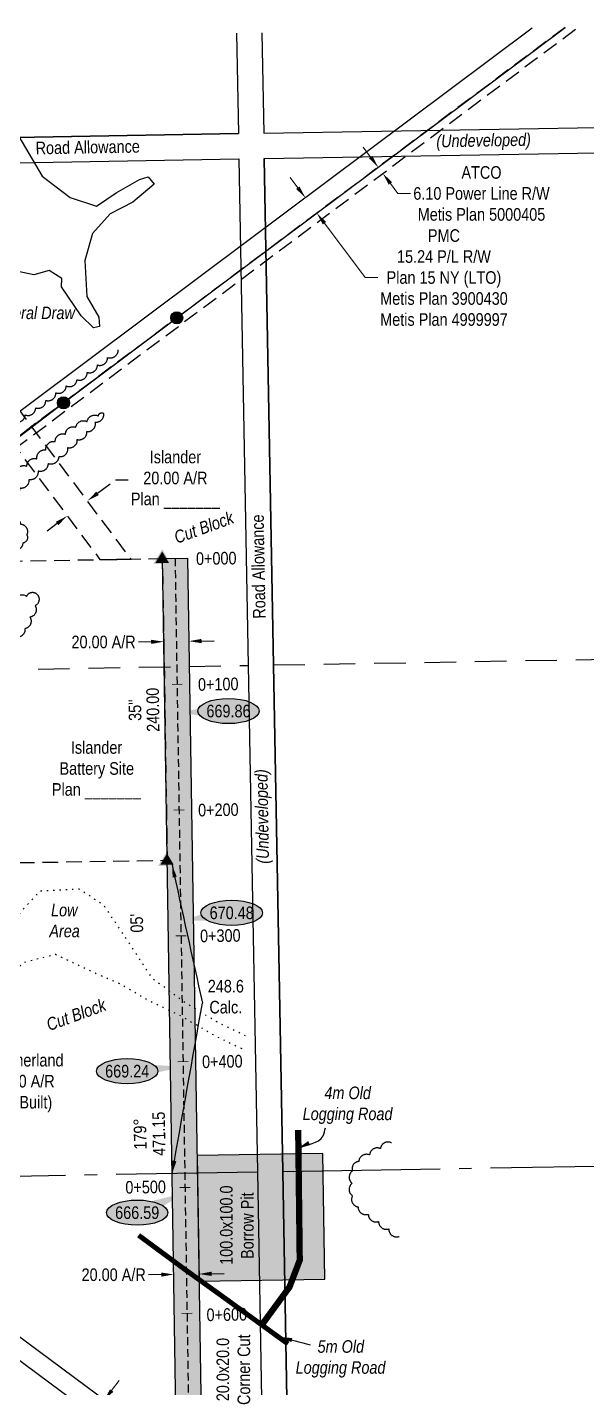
# Model space of a CAD drawing. Extents: x 577208 to 581485, y 6188773 to 6192305.
# Drawn here: x 578074 to 578518, y 6191215 to 6192296 of the extents above; entities that cross this region are included whole.
import ezdxf
from ezdxf.enums import TextEntityAlignment as Align

# ---------------------------------------------------------------- set-up
doc = ezdxf.new("R2010")
doc.units = 0
doc.header["$LTSCALE"] = 5
doc.header["$PDSIZE"] = 5
for name, pattern in [('0', [1, 1, 0]), ('foc-ACCESSROAD', [3.75, 2.5, -1.25]), ('foc-FLOWLINE', [3.75, 2.5, -1.25]), ('foc-LSD', [8, 5, -3]), ('foc-QUARTERLINE', [33, 25, -3, 2, -3]), ('foc-TIELINE', [1.875, 1.25, -0.625]), ('foc-TOPO', [1, 0.2, -0.8])]:
    doc.linetypes.add(name, pattern=pattern)
doc.layers.get('Defpoints').update_dxf_attribs({"color": 9})
for name, color, linetype in [('AS-POWER', 104, 'foc-POWER'), ('AS-POWER-EXISTING-PP', 72, 'Continuous'), ('AS-ROADS', 254, 'Continuous'), ('C-AR', 13, 'foc-ACCESSROAD'), ('C-WS', 13, 'foc-ACCESSROAD'), ('F-EZE', 190, 'foc-FLOWLINE'), ('F-RW', 190, 'Continuous'), ('L-BD1', 253, 'Continuous'), ('L-MON', 1, 'Continuous'), ('L-QSEC', 8, 'foc-QUARTERLINE'), ('L-ROAD-T', 7, 'Continuous'), ('L-SEC', 7, 'Continuous'), ('L-SECQ', 8, 'foc-QUARTERLINE'), ('L-SECTION-LSD', 7, 'foc-LSD'), ('P-ELEVATION', 7, 'Continuous'), ('P-PROPOSED', 10, 'Continuous'), ('P-PROPOSED-H', 21, 'Continuous'), ('P-TEMP-H', 41, 'Continuous'), ('P-TEMP_BORROW PIT', 46, 'Continuous'), ('P-TXT', 4, 'Continuous'), ('T-BUSH', 110, '0'), ('T-LOW-AREA', 48, 'foc-TOPO'), ('T-LOW-AREA-T', 48, 'Continuous'), ('T-TIE', 201, 'foc-TIELINE'), ('T-WATER-T', 170, 'Continuous'), ('WETLAND', 143, 'Continuous')]:
    doc.layers.add(name, color=color, linetype=linetype)
for name, color, linetype, lineweight in [('C-WS-T', 13, 'Continuous', 9), ('F-AR-T', 190, 'Continuous', 9), ('F-RW-T', 190, 'Continuous', 9), ('T-TEXT', 48, 'Continuous', 18), ('T-TIE-T', 201, 'Continuous', 18)]:
    doc.layers.add(name, color=color, linetype=linetype, lineweight=lineweight)
doc.styles.add('80', font='ARIALN.TTF', dxfattribs={"height": 10})
doc.styles.add('80CG', font='ARIALN.TTF', dxfattribs={"height": 10})
doc.styles.add('80L', font='ARIALN.TTF', dxfattribs={"height": 10})
doc.styles.add('80LS', font='ARIALNI.TTF', dxfattribs={"height": 10})
doc.styles.add('foc-LtypeFont', font='ARIALN.TTF', dxfattribs={"height": 7.35})
doc.linetypes.add('foc-POWER', pattern='A,6,-1,["P",foc-LtypeFont,S=0.2,R=0,X=-0.625,Y=-0.75],-1.24,4', length=12.24)
doc.dimstyles.new('Compass 5 000', dxfattribs={"dimscale": 5, "dimtxt": 9, "dimasz": 2, "dimexe": 0.2, "dimexo": 0.0625, "dimgap": 0.5, "dimtad": 0, "dimtih": 1, "dimtoh": 1, "dimzin": 0, "dimdsep": 46, "dimtxsty": '80CG', "dimcen": 0.1, "dimse1": 1, "dimse2": 1, "dimclrd": 256, "dimclrt": 256, "dimaunit": 1, "dimadec": 4, "dimazin": 0, "dimtfac": 0.06, "dimtofl": 0, "dimtmove": 0, "dimatfit": 1, "dimfxl": 0.2, "dimtolj": 1, "dimtzin": 0, "dimlwd": -1, "dimarcsym": 0})

# ---------------------------------------------------------------- blocks, each defined once
blk = doc.blocks.new('*D382')
at = {"layer": 'Defpoints', "color": 0, "transparency": 16777216}
for p in [(578126, 6191192.4), (578177.5, 6191173.2), (578168.4, 6191160.9)]:
    blk.add_point(p, dxfattribs=at)
at = {"layer": 'F-RW-T', "transparency": 16777216}
for p, q in [((578141, 6191212.7), (578147, 6191220.7)), ((578120, 6191184.4), (578101.7, 6191159.8)), ((578101.7, 6191159.8), (578091.7, 6191159.8))]:
    blk.add_line(p, q, dxfattribs=at)
for points in [[(578139.7, 6191213.7), (578142.3, 6191211.7), (578135, 6191204.7)], [(578118.7, 6191185.4), (578121.3, 6191183.4), (578126, 6191192.4)]]:
    blk.add_solid(points, dxfattribs=at)
at = {"layer": 'F-RW-T', "transparency": 16777216, "insert": (578038.1, 6191159.8), "char_height": 10, "attachment_point": 5, "style": '80CG'}
blk.add_mtext('\\A1;PMC\\P15.24 P/L R/W\\PPlan 2038 NY (LTO)\\PMetis Plan 3900393\\PMetis Plan 4999996', dxfattribs=at)
blk = doc.blocks.new('*D396')
at = {"layer": 'Defpoints', "color": 0, "linetype": 'Continuous', "transparency": 16777216}
for p in [(578008, 6191443.7), (578001.1, 6191430.4), (578009.9, 6191425.8)]:
    blk.add_point(p, dxfattribs=at)
at = {"layer": 'F-AR-T', "transparency": 16777216}
for p, q in [((578021.4, 6191448), (578026, 6191456.9)), ((578026, 6191456.9), (578036, 6191456.9)), ((578005.3, 6191416.9), (578000.7, 6191408.1))]:
    blk.add_line(p, q, dxfattribs=at)
at = {"layer": 'F-AR-T', "linetype": 'Continuous', "transparency": 16777216}
for points in [[(578019.9, 6191448.8), (578022.8, 6191447.3), (578016.8, 6191439.1)], [(578003.8, 6191417.7), (578006.8, 6191416.2), (578009.9, 6191425.8)]]:
    blk.add_solid(points, dxfattribs=at)
at = {"layer": 'F-AR-T', "linetype": 'Continuous', "transparency": 16777216, "insert": (578070.3, 6191456.9), "char_height": 10, "attachment_point": 5, "style": '80CG'}
blk.add_mtext('\\A1;Summerland\\P15.00 A/R\\P(As-Built)', dxfattribs=at)
blk = doc.blocks.new('*D397')
at = {"layer": 'Defpoints', "color": 0, "transparency": 16777216}
for p in [(578127, 6192015.5), (578130.7, 6192010.6), (578005, 6191916.5)]:
    blk.add_point(p, dxfattribs=at)
at = {"layer": 'F-RW-T', "transparency": 16777216}
for p, q in [((577982.8, 6191946.1), (577972.8, 6191946.1)), ((577995.3, 6191929.4), (577982.8, 6191946.1)), ((578011, 6191908.5), (578017, 6191900.5))]:
    blk.add_line(p, q, dxfattribs=at)
for points in [[(577996.7, 6191930.4), (577994, 6191928.4), (578001.3, 6191921.4)], [(578012.3, 6191909.5), (578009.7, 6191907.5), (578005, 6191916.5)]]:
    blk.add_solid(points, dxfattribs=at)
at = {"layer": 'F-RW-T', "transparency": 16777216, "insert": (577916.5, 6191946.1), "char_height": 10, "attachment_point": 5, "style": '80CG', "bg_fill": 3, "box_fill_scale": 1.1, "bg_fill_color": 256, "bg_fill_true_color": 13158600, "bg_fill_transparency": 0}
blk.add_mtext('\\A1;ATCO^J6.10 Power Line R/W^JMetis Plan 5000405', dxfattribs=at)
blk = doc.blocks.new('*D399')
at = {"layer": 'Defpoints', "color": 0, "transparency": 16777216}
for p in [(578303.9, 6192147.9), (578102, 6192015.8), (578111.1, 6192003.6)]:
    blk.add_point(p, dxfattribs=at)
at = {"layer": 'F-RW-T', "transparency": 16777216}
for p, q in [((578288.8, 6192168.1), (578282.8, 6192176.1)), ((578309.9, 6192139.9), (578342.3, 6192096.7)), ((578342.3, 6192096.7), (578352.3, 6192096.7))]:
    blk.add_line(p, q, dxfattribs=at)
for points in [[(578290.1, 6192169.1), (578287.5, 6192167.1), (578294.8, 6192160.1)], [(578311.3, 6192140.9), (578308.6, 6192138.9), (578303.9, 6192147.9)]]:
    blk.add_solid(points, dxfattribs=at)
at = {"layer": 'F-RW-T', "transparency": 16777216, "insert": (578404.8, 6192096.7), "char_height": 10, "attachment_point": 5, "style": '80CG', "bg_fill": 3, "box_fill_scale": 1.1, "bg_fill_color": 256, "bg_fill_true_color": 13158600, "bg_fill_transparency": 0}
blk.add_mtext('\\A1;PMC\\P15.24 P/L R/W^JPlan 15 NY (LTO)\\PMetis Plan 3900430\\PMetis Plan 4999997', dxfattribs=at)
blk = doc.blocks.new('*D401')
at = {"layer": 'C-AR', "transparency": 16777216}
for p, q in [((578129.8, 6191925.4), (578144.1, 6191936.1)), ((578144.1, 6191936.1), (578154.1, 6191936.1)), ((578097.7, 6191901.4), (578089.7, 6191895.4))]:
    blk.add_line(p, q, dxfattribs=at)
for points in [[(578128.8, 6191926.7), (578130.8, 6191924), (578121.8, 6191919.4)], [(578096.7, 6191902.7), (578098.7, 6191900.1), (578105.7, 6191907.4)]]:
    blk.add_solid(points, dxfattribs=at)
at = {"layer": 'Defpoints', "color": 0, "transparency": 16777216}
for p in [(578121.8, 6191919.4), (578135.1, 6191901.5), (578119.1, 6191889.5)]:
    blk.add_point(p, dxfattribs=at)
at = {"layer": 'C-AR', "transparency": 16777216, "insert": (578191.6, 6191936.1), "char_height": 10, "attachment_point": 5, "style": '80CG'}
blk.add_mtext('\\A1;Islander\\P20.00 A/R\\PPlan _______', dxfattribs=at)
blk = doc.blocks.new('POWERPOLE')
h = blk.add_hatch(color=255)
edge = h.paths.add_edge_path()
edge.add_arc((0, 0), 0.96, 0, 360)
at = {"linetype": 'Continuous'}
for p, q in [((0.68, -0.68), (-0.68, 0.68)), ((-0.68, -0.68), (0.68, 0.68))]:
    blk.add_line(p, q, dxfattribs=at)
blk.add_circle((0, 0), 0.96, dxfattribs=at)
blk = doc.blocks.new('STRIA')
blk.add_hatch(color=255).paths.add_polyline_path([(-0.04, 1.52), (-1.47, -0.87), (1.39, -0.87)])
blk = doc.blocks.new('STRIAA')
blk.add_blockref('STRIA', (0, 0))
blk = doc.blocks.new('STRIB')
at = {"color": 1}
blk.add_solid([(-1.12, -0.67), (-0.04, 1.13), (1.04, -0.67)], dxfattribs=at)
blk = doc.blocks.new('STRIBB')
blk.add_blockref('STRIB', (0, 0))
blk = doc.blocks.new('STRICC')
for name in ['STRIAA', 'STRIBB']:
    blk.add_blockref(name, (0, 0))
blk = doc.blocks.new('fdspike')
blk.add_blockref('STRICC', (0, 0))
blk = doc.blocks.new('*D423')
at = {"layer": 'Defpoints', "color": 0, "transparency": 16777216}
for p in [(578182.4, 6191808.1), (578182.4, 6191807.5), (578202.4, 6191808.4)]:
    blk.add_point(p, dxfattribs=at)
at = {"layer": 'P-TXT', "transparency": 16777216}
for p, q in [((578172.4, 6191807.4), (578162.4, 6191807.2)), ((578212.4, 6191808), (578222.4, 6191808.2))]:
    blk.add_line(p, q, dxfattribs=at)
for points in [[(578172.3, 6191809), (578172.4, 6191805.7), (578182.4, 6191807.5)], [(578212.3, 6191809.7), (578212.4, 6191806.3), (578202.4, 6191807.9)]]:
    blk.add_solid(points, dxfattribs=at)
at = {"layer": 'P-TXT', "transparency": 16777216, "insert": (578134.6, 6191807.2), "char_height": 10, "attachment_point": 5, "style": '80CG'}
blk.add_mtext('\\A1;20.00 A/R', dxfattribs=at)
blk = doc.blocks.new('*D424')
at = {"layer": 'Defpoints', "color": 0, "transparency": 16777216}
for p in [(578190.3, 6191304.9), (578191.5, 6191228.3), (578211.5, 6191228.6)]:
    blk.add_point(p, dxfattribs=at)
at = {"layer": 'P-TXT', "transparency": 16777216}
for p, q in [((578180.3, 6191304.8), (578170.3, 6191304.6)), ((578220.3, 6191305.4), (578230.3, 6191305.6))]:
    blk.add_line(p, q, dxfattribs=at)
for points in [[(578180.3, 6191306.4), (578180.4, 6191303.1), (578190.3, 6191304.9)], [(578220.3, 6191307.1), (578220.3, 6191303.7), (578210.3, 6191305.2)]]:
    blk.add_solid(points, dxfattribs=at)
at = {"layer": 'P-TXT', "transparency": 16777216, "insert": (578142.6, 6191304.6), "char_height": 10, "attachment_point": 5, "style": '80CG'}
blk.add_mtext('\\A1;20.00 A/R', dxfattribs=at)
blk = doc.blocks.new('*D428')
at = {"layer": 'Defpoints', "color": 0, "transparency": 16777216}
for p in [(578356.3, 6192179.5), (578319.1, 6192159.3), (578322.7, 6192154.4)]:
    blk.add_point(p, dxfattribs=at)
at = {"layer": 'F-RW-T', "transparency": 16777216}
for p, q in [((578346.6, 6192192.4), (578340.6, 6192200.4)), ((578362.3, 6192171.5), (578368.3, 6192163.5)), ((578368.3, 6192163.5), (578378.3, 6192163.5))]:
    blk.add_line(p, q, dxfattribs=at)
for points in [[(578348, 6192193.4), (578345.3, 6192191.4), (578352.6, 6192184.4)], [(578363.6, 6192172.5), (578360.9, 6192170.5), (578356.3, 6192179.5)]]:
    blk.add_solid(points, dxfattribs=at)
at = {"layer": 'F-RW-T', "transparency": 16777216, "insert": (578434.6, 6192163.5), "char_height": 10, "attachment_point": 5, "style": '80CG'}
blk.add_mtext('\\A1;ATCO^J6.10 Power Line R/W^JMetis Plan 5000405', dxfattribs=at)
blk = doc.blocks.new('*U487')
at = {"layer": 'P-ELEVATION'}
h = blk.add_hatch(color=111, dxfattribs=at)
h.dxf.hatch_style = 1
edge = h.paths.add_edge_path()
edge.add_ellipse((0, 0), major_axis=(-24.4, 0), ratio=0.410256, start_angle=0, end_angle=360)
at = {"layer": 'P-ELEVATION', "color": 7, "flags": 128}
blk.add_lwpolyline([(0, 0, 12.5, 0, 0), (-40.6, -1.4, 0, 0, 0)], format="xyseb", dxfattribs=at)
at = {"layer": 'P-ELEVATION', "color": 7}
blk.add_ellipse((0, 0), major_axis=(-24.4, 0), ratio=0.410256, dxfattribs=at)
at = {"layer": 'P-ELEVATION', "style": '80'}
blk.add_attdef('ELEVATION', text='', height=10, dxfattribs=at).set_placement((0, 0), align=Align.MIDDLE_CENTER)
blk = doc.blocks.new('*U488')
at = {"layer": 'P-ELEVATION'}
h = blk.add_hatch(color=111, dxfattribs=at)
h.dxf.hatch_style = 1
edge = h.paths.add_edge_path()
edge.add_ellipse((0, 0), major_axis=(-24.4, 0), ratio=0.410256, start_angle=0, end_angle=360)
at = {"layer": 'P-ELEVATION', "color": 7, "flags": 128}
blk.add_lwpolyline([(0, 0, 12.5, 0, 0), (-39.6, -6.3, 0, 0, 0)], format="xyseb", dxfattribs=at)
at = {"layer": 'P-ELEVATION', "color": 7}
blk.add_ellipse((0, 0), major_axis=(-24.4, 0), ratio=0.410256, dxfattribs=at)
at = {"layer": 'P-ELEVATION', "style": '80'}
blk.add_attdef('ELEVATION', text='', height=10, dxfattribs=at).set_placement((0, 0), align=Align.MIDDLE_CENTER)
blk = doc.blocks.new('*U489')
at = {"layer": 'P-ELEVATION'}
h = blk.add_hatch(color=111, dxfattribs=at)
h.dxf.hatch_style = 1
edge = h.paths.add_edge_path()
edge.add_ellipse((0, 0), major_axis=(-24.4, 0), ratio=0.410256, start_angle=0, end_angle=360)
at = {"layer": 'P-ELEVATION', "color": 7, "flags": 128}
blk.add_lwpolyline([(0, 0, 12.5, 0, 0), (44.6, 3.5, 0, 0, 0)], format="xyseb", dxfattribs=at)
at = {"layer": 'P-ELEVATION', "color": 7}
blk.add_ellipse((0, 0), major_axis=(-24.4, 0), ratio=0.410256, dxfattribs=at)
at = {"layer": 'P-ELEVATION', "style": '80'}
blk.add_attdef('ELEVATION', text='', height=10, dxfattribs=at).set_placement((0, 0), align=Align.MIDDLE_CENTER)
blk = doc.blocks.new('*U490')
at = {"layer": 'P-ELEVATION'}
h = blk.add_hatch(color=111, dxfattribs=at)
h.dxf.hatch_style = 1
edge = h.paths.add_edge_path()
edge.add_ellipse((0, 0), major_axis=(-24.4, 0), ratio=0.410256, start_angle=0, end_angle=360)
at = {"layer": 'P-ELEVATION', "color": 7, "flags": 128}
blk.add_lwpolyline([(0, 0, 12.5, 0, 0), (38, 15.7, 0, 0, 0)], format="xyseb", dxfattribs=at)
at = {"layer": 'P-ELEVATION', "color": 7}
blk.add_ellipse((0, 0), major_axis=(-24.4, 0), ratio=0.410256, dxfattribs=at)
at = {"layer": 'P-ELEVATION', "style": '80'}
blk.add_attdef('ELEVATION', text='', height=10, dxfattribs=at).set_placement((0, 0), align=Align.MIDDLE_CENTER)

msp = doc.modelspace()

# ---------------------------------------------------------------- hatches: boundary and pattern name
at = {"layer": 'P-PROPOSED-H'}
h = msp.add_hatch(color=256, dxfattribs=at)
h.dxf.hatch_style = 1
h.paths.add_polyline_path([(578859.815, 6189931.932), (578857.865, 6190061.862), (578727.935, 6190059.912), (578729.885, 6189929.982)])
h.paths.add_polyline_path([(578201.316, 6191873.794), (578212.1, 6191192.871), (578228.464, 6191160.959), (578868.502, 6190685.408), (578879.804, 6189932.232), (578859.815, 6189931.932), (578848.811, 6190665.25), (578840.638, 6190681.206), (578192.584, 6191162.712), (578181.327, 6191873.477)])
at = {"layer": 'P-TEMP-H'}
h = msp.add_hatch(color=256, dxfattribs=at)
h.dxf.hatch_style = 1
h.paths.add_polyline_path([(578977.901, 6190056.995), (578976.401, 6190156.941), (578876.455, 6190155.441), (578877.955, 6190055.495)])
h.paths.add_polyline_path([(578310.357, 6191301.065), (578308.774, 6191401.01), (578208.829, 6191399.427), (578210.412, 6191299.483)])

# ---------------------------------------------------------------- linework, layer by layer
at = {"layer": 'AS-POWER', "flags": 128}
msp.add_lwpolyline([(577701.028, 6191696.298), (577782.145, 6191757.065), (577861.354, 6191816.121), (577941.939, 6191876.59), (578023.042, 6191936.487), (578102.777, 6191997.189), (578192.67, 6192064.76)], dxfattribs=at)
at = {"layer": 'AS-ROADS', "flags": 128}
for points, const_width in [([(578289.083, 6191419.616), (578290.31, 6191316.191), (578282.119, 6191294.776), (578260.19, 6191264.835)], 4.998), ([(578162.401, 6191336.011), (578196.837, 6191310.548), (578231.007, 6191285.956), (578280.956, 6191249.733)], 3.998)]:
    msp.add_lwpolyline(points, dxfattribs=dict(at, const_width=const_width))
at = {"layer": 'C-AR', "flags": 128}
msp.add_lwpolyline([(577859.421, 6192111.278), (577838.296, 6192168.311), (577799.006, 6192206.757), (577785.024, 6192192.468), (577821.108, 6192157.16), (577843.323, 6192097.182), (578042.797, 6191991.526), (578131.689, 6191872.712), (578156.364, 6191873.103), (578056.118, 6192007.093)], close=True, dxfattribs=at)
at = {"layer": 'C-WS', "flags": 128}
msp.add_lwpolyline([(577945.272, 6191629.796), (577941.504, 6191869.697), (578181.327, 6191873.477), (578185.126, 6191633.605)], close=True, dxfattribs=at)
at = {"layer": 'F-EZE', "flags": 128}
for points in [[(578500.902, 6192295.415), (578222.481, 6192086.952), (577533.072, 6191570.69), (577350.277, 6191367.15)], [(577350.439, 6191358.204), (577537.208, 6191566.169), (578226.136, 6192082.071), (578511.317, 6192295.596)]]:
    msp.add_lwpolyline(points, dxfattribs=at)
at = {"layer": 'F-RW', "flags": 128}
for points in [[(578474.881, 6192294.963), (578213.35, 6192099.146), (577522.741, 6191581.985), (577349.874, 6191389.499)], [(577350.277, 6191367.15), (577533.072, 6191570.69), (578222.481, 6192086.952), (578500.902, 6192295.415)]]:
    msp.add_lwpolyline(points, dxfattribs=at)
msp.add_lwpolyline([(577659.462, 6191539.846), (577568.215, 6191606.114), (577577.29, 6191618.35), (577668.547, 6191552.073), (578261.699, 6191111.36), (578262.2, 6191092.009)], close=True, dxfattribs=at)
at = {"layer": 'L-QSEC'}
for p, q in [((578276.786, 6191386.712), (579048.727, 6191400.003)), ((577484.567, 6191373.034), (578256.673, 6191386.344))]:
    msp.add_line(p, q, dxfattribs=at)
at = {"layer": 'L-SEC'}
for p, q in [((578240.137, 6192290.886), (578241.597, 6192211.071)), ((578260.251, 6192291.236), (578261.71, 6192211.438)), ((578261.711, 6192211.428), (579068.212, 6192225.399)), ((578241.597, 6192211.071), (577435.117, 6192197.077)), ((577435.132, 6192197.087), (578241.614, 6192211.08)), ((578241.615, 6192211.08), (578241.597, 6192211.08)), ((578261.71, 6192211.438), (578261.711, 6192211.428)), ((578262.078, 6192191.315), (579068.583, 6192205.286)), ((577435.481, 6192176.973), (578241.963, 6192190.966)), ((577435.481, 6192176.973), (578241.963, 6192190.966)), ((578241.963, 6192190.966), (578256.673, 6191386.344)), ((578241.965, 6192190.966), (578256.673, 6191386.344)), ((578276.777, 6191386.69), (578262.068, 6192191.315)), ((578262.078, 6192191.315), (578276.786, 6191386.712)), ((578256.673, 6191386.344), (578271.379, 6190581.724)), ((578256.673, 6191386.344), (578271.379, 6190581.724)), ((578291.483, 6190582.068), (578276.777, 6191386.69)), ((578276.786, 6191386.712), (578291.492, 6190582.091))]:
    msp.add_line(p, q, dxfattribs=at)
at = {"layer": 'L-SECQ'}
msp.add_line((577484.567, 6191373.034), (578256.673, 6191386.344), dxfattribs=at)
at = {"layer": 'L-SECTION-LSD'}
for p, q in [((578269.432, 6191789.013), (579076.016, 6191802.943)), ((577442.749, 6191774.706), (578249.318, 6191788.656)), ((577442.749, 6191774.706), (578249.318, 6191788.655))]:
    msp.add_line(p, q, dxfattribs=at)
at = {"layer": 'P-PROPOSED', "flags": 128}
msp.add_lwpolyline([(578201.316, 6191873.794), (578212.1, 6191192.871), (578228.464, 6191160.959), (578868.502, 6190685.408), (578879.804, 6189932.232), (578859.815, 6189931.932), (578848.811, 6190665.25), (578840.638, 6190681.206), (578192.584, 6191162.712), (578181.327, 6191873.477)], close=True, dxfattribs=at)
at = {"layer": 'P-TEMP_BORROW PIT', "flags": 128}
msp.add_lwpolyline([(578310.357, 6191301.065), (578308.774, 6191401.01), (578208.829, 6191399.427), (578210.412, 6191299.483)], close=True, dxfattribs=at)
at = {"layer": 'T-BUSH', "flags": 128}
for points in [[(577978.229, 6191914.21, 0.52056705), (577985.967, 6191920.536, 0.52056705), (577993.706, 6191926.863, 0.52056705), (578001.392, 6191933.243, 0.52056705), (578007.767, 6191940.942, 0.52056705), (578015.358, 6191947.34, 0.52056705), (578023.471, 6191953.179, 0.52056705), (578031.584, 6191959.018, 0.52056705), (578039.491, 6191965.132, 0.52056705), (578047.395, 6191971.251, 0.52056705), (578055.299, 6191977.371, 0.52056705), (578063.873, 6191982.471, 0.52056705), (578072.437, 6191987.608, 0.52056705), (578080.714, 6191993.213, 0.52056705), (578088.726, 6191999.187, 0.52056705), (578096.703, 6192005.21, 0.52056705), (578104.973, 6192010.637, 0.52056705), (578113.512, 6192015.582, 0.52056705), (578121.627, 6192021.418, 0.52056705), (578129.711, 6192027.298, 0.52056705), (578137.785, 6192033.191, 0.52056705), (578146.194, 6192039.327, 0.52056705)], [(577732.405, 6191698.677, -0.52056705), (577740.337, 6191704.76, -0.52056705), (577748.268, 6191710.843, -0.52056705), (577756.2, 6191716.926, -0.52056705), (577764.314, 6191722.754, -0.52056705), (577772.662, 6191728.251, -0.52056705), (577781.01, 6191733.749, -0.52056705), (577788.743, 6191740.029, -0.52056705), (577796.544, 6191746.225, -0.52056705), (577804.875, 6191751.748, -0.52056705), (577813.206, 6191757.272, -0.52056705), (577821.537, 6191762.795, -0.52056705), (577829.869, 6191768.318, -0.52056705), (577838.016, 6191774.108, -0.52056705), (577846.154, 6191779.912, -0.52056705), (577852.615, 6191786.565, -0.52056705), (577855.05, 6191795.301, -0.52056705), (577863.021, 6191801.333, -0.52056705), (577871.115, 6191807.194, -0.52056705), (577879.169, 6191813.103, -0.52056705), (577887.029, 6191819.255, -0.52056705), (577895.573, 6191824.441, -0.52056705), (577904.225, 6191829.447, -0.52056705), (577911.473, 6191836.133, -0.52056705), (577918.4, 6191843.27, -0.52056705), (577926.323, 6191849.365, -0.52056705), (577935.751, 6191851.08, -0.52056705), (577943.75, 6191857.075, -0.52056705), (577951.748, 6191863.07, -0.52056705), (577959.619, 6191869.232, -0.52056705), (577967.471, 6191875.417, -0.52056705), (577975.324, 6191881.602, -0.52056705), (577983.176, 6191887.787, -0.52056705), (577991.028, 6191893.972, -0.52056705), (577998.892, 6191900.142, -0.52056705), (578006.84, 6191906.202, -0.52056705), (578014.908, 6191912.104, -0.52056705), (578022.115, 6191918.831, -0.52056705), (578028.992, 6191925.909, -0.52056705), (578036.897, 6191932.028, -0.52056705), (578046.161, 6191935.579, -0.52056705), (578055.663, 6191938.68, -0.52056705), (578065.166, 6191941.781, -0.52056705), (578073.654, 6191946.864, -0.52056705), (578081.724, 6191952.762, -0.52056705), (578088.817, 6191959.766, -0.52056705), (578096.158, 6191966.483, -0.52056705), (578104.291, 6191972.294, -0.52056705), (578112.58, 6191977.846, -0.52056705), (578121.529, 6191982.299, -0.52056705), (578130.456, 6191986.788, -0.52056705), (578134.331, 6191989.168, -0.52056705), (578127.725, 6191981.666, -0.52056705), (578121.119, 6191974.164, -0.52056705), (578113.449, 6191967.895, -0.52056705), (578105.859, 6191961.513, -0.52056705), (578098.987, 6191954.285, -0.52056705), (578090.533, 6191948.952, -0.52056705), (578082.544, 6191943.012, -0.52056705), (578075.214, 6191936.217, -0.52056705), (578067.858, 6191929.449, -0.52056705), (578060.468, 6191922.718, -0.52056705), (578057.945, 6191913.755, -0.52056705), (578060.065, 6191905.355, -0.52056705), (578068.726, 6191900.973, -0.52056705), (578073.65, 6191892.274, -0.52056705), (578070.439, 6191885.785, -0.52056705), (578063.246, 6191880.727, -0.52056705), (578059.773, 6191871.354, -0.52056705), (578054.148, 6191863.285, -0.52056705), (578044.915, 6191864.877, -0.52056705), (578035.575, 6191868.438, -0.52056705), (578026.188, 6191870.639, -0.52056705), (578016.62, 6191867.746, -0.52056705), (578008.165, 6191862.507, -0.52056705), (577999.463, 6191857.725, -0.52056705), (577990.085, 6191854.265, -0.52056705), (577986.9, 6191848.5, -0.52056705), (577990.617, 6191839.361, -0.52056705), (577994.866, 6191834.612, -0.52056705), (578004.078, 6191838.104, -0.52056705), (578014.026, 6191839.068, -0.52056705), (578023.958, 6191840.129, -0.52056705), (578033.923, 6191839.337, -0.52056705), (578043.89, 6191839.829, -0.52056705), (578053.864, 6191840.472, -0.52056705), (578063.852, 6191840.842, -0.52056705), (578073.473, 6191843.431, -0.52056705), (578081.448, 6191845.537, -0.52056705), (578080.302, 6191836.047, -0.52056705), (578076.179, 6191826.941, -0.52056705), (578072.131, 6191817.802, -0.52056705), (578065.118, 6191811.305, -0.52056705), (578057.331, 6191805.307, -0.52056705), (578050.462, 6191798.245, -0.52056705), (578042.033, 6191792.872, -0.52056705), (578032.861, 6191788.962, -0.52056705), (578023.963, 6191784.443, -0.52056705), (578015.164, 6191779.701, -0.52056705), (578006.291, 6191775.098, -0.52056705), (577997.853, 6191769.746, -0.52056705), (577989.417, 6191764.384, -0.52056705), (577980.917, 6191759.124, -0.52056705), (577974.66, 6191752.26, -0.52056705), (577972.433, 6191742.516, -0.52056705), (577970.205, 6191732.772, -0.52056705), (577967.977, 6191723.027, -0.52056705), (577967.297, 6191713.175, -0.52056705), (577966.924, 6191703.668, -0.52056705), (577957.765, 6191700.865, -0.52056705), (577951.218, 6191693.639, -0.52056705), (577941.314, 6191692.291, -0.10795301), (577939.248, 6191690.717, -0.10795301)], [(578363.257, 6191409.365, 0.52056705), (578354.346, 6191404.836, 0.52056705), (578345.717, 6191399.802, 0.52056705), (578337.192, 6191394.583, 0.52056705), (578332.325, 6191387.224, 0.52056705), (578331.954, 6191377.235, 0.52056705), (578332.154, 6191367.36, 0.52056705), (578336.607, 6191358.516, 0.52056705), (578344.756, 6191352.728, 0.52056705), (578352.906, 6191346.94, 0.52056705), (578361.003, 6191341.08, 0.52056705), (578369.227, 6191335.039, 0.52056705)]]:
    msp.add_lwpolyline(points, format="xyb", dxfattribs=at)
at = {"layer": 'T-LOW-AREA', "flags": 128}
msp.add_lwpolyline([(578247.371, 6191494.385), (578225.865, 6191504.741), (578200.266, 6191520.035), (578173.171, 6191540.099), (578154.817, 6191568.364), (578134.753, 6191598.16), (578115.416, 6191610.833), (578083.924, 6191609.352), (578062.907, 6191586.405), (578054.002, 6191558.328), (578037.515, 6191554.293), (578032.92, 6191545.318), (578053.898, 6191538.089), (578071.526, 6191552.909), (578096.366, 6191559.207), (578130.235, 6191543.249), (578146.776, 6191536.338), (578170.125, 6191522.719), (578195.491, 6191510.582), (578224.381, 6191493.835), (578247.213, 6191483.021)], dxfattribs=at)
at = {"layer": 'T-TIE-T'}
for p, q in [((578187.324, 6191873.572), (578195.319, 6191873.699)), ((578188.907, 6191773.627), (578196.902, 6191773.754)), ((578190.489, 6191673.682), (578198.485, 6191673.809)), ((578192.072, 6191573.737), (578200.068, 6191573.864)), ((578193.655, 6191473.793), (578201.651, 6191473.919)), ((578195.238, 6191373.848), (578203.234, 6191373.974)), ((578196.821, 6191273.903), (578204.817, 6191274.03))]:
    msp.add_line(p, q, dxfattribs=at)
at = {"layer": 'WETLAND'}
msp.add_lwpolyline([(578067.375, 6192208.719), (578085.773, 6192177.192), (578108.119, 6192160.35), (578129.056, 6192153.353), (578144.634, 6192163.923), (578163.042, 6192174.544), (578169.877, 6192176.685), (578174.843, 6192171.023), (578157.771, 6192156.685), (578139.823, 6192147.423), (578125.705, 6192131.714), (578119.726, 6192110.214), (578121.253, 6192081.594), (578130.744, 6192065.215), (578131.387, 6192057.77), (578126.696, 6192056.911), (578116.675, 6192066.381), (578101.099, 6192089.301), (578101.383, 6192095.963), (578091.364, 6192102.238), (578079.093, 6192098.789), (578053.115, 6192104.373)], dxfattribs=at)

# ---------------------------------------------------------------- block references
at = {"layer": 'L-MON', "xscale": 5.000000000000012, "yscale": 5.000000000000012, "zscale": 5.000000000000012}
for p in [(578181.327, 6191873.477), (578185.126, 6191633.605)]:
    msp.add_blockref('fdspike', p, dxfattribs=at)
at = {"layer": 'T-TIE', "xscale": 0.99957366, "yscale": 0.99957366, "zscale": 0.99957366}
for name, p, values in [('*U487', (578233.755, 6191752.407), {'ELEVATION': '669.86'}), ('*U488', (578236.292, 6191592.116), {'ELEVATION': '670.48'}), ('*U489', (578153.334, 6191466.358), {'ELEVATION': '669.24'}), ('*U490', (578161.278, 6191353.966), {'ELEVATION': '666.59'})]:
    msp.add_blockref(name, p, dxfattribs=at).add_auto_attribs(values)

# ---------------------------------------------------------------- texts
at = {"layer": 'L-BD1', "style": '80L'}
for s, p in [("35''", (578159.49, 6191753.165)), ('240.00', (578173.732, 6191753.391)), ("05'", (578160.921, 6191583.893)), ('179°', (578163.574, 6191416.37)), ('471.15', (578178.566, 6191416.608))]:
    msp.add_text(s, height=9.9957, rotation=90.9074, dxfattribs=at).set_placement(p, align=Align.MIDDLE)
at = {"layer": 'L-ROAD-T', "style": '80L'}
for height, rotation, p in [(9.99574, 0.994086, (578121.995, 6192200.318)), (10, 91.047059, (578257.444, 6191867.159))]:
    msp.add_text('Road Allowance', height=height, rotation=rotation, dxfattribs=at).set_placement(p, align=Align.MIDDLE_CENTER)
at = {"layer": 'P-TEMP_BORROW PIT', "insert": (578226.999, 6191311.831), "char_height": 9.99574, "attachment_point": 1, "rotation": 90, "style": '80L'}
msp.add_mtext_dynamic_manual_height_columns('\\pi0.67698;100.0x100.0\\P\\pi5.3544;Borrow Pit', width=62.60341, gutter_width=50, heights=[0], dxfattribs=at)
at = {"layer": 'P-TXT', "insert": (578224.264, 6191200.877), "char_height": 9.99574, "attachment_point": 1, "rotation": 90, "style": '80L'}
msp.add_mtext_dynamic_manual_height_columns('\\pi3.3143;20.0x20.0\\P\\pi0.33466;Corner Cut', width=56.04816, gutter_width=50, heights=[0], dxfattribs=at)
at = {"layer": 'T-LOW-AREA-T', "insert": (578081.154, 6191599.334), "char_height": 9.99574, "attachment_point": 1, "style": '80L'}
msp.add_mtext_dynamic_manual_height_columns('\\pi11.736;{\\fArial Narrow|b0|i1|c0|p34;Low \\P\\pi10.376;Area}', width=44.7184, gutter_width=50, heights=[0], dxfattribs=at)
at = {"layer": 'T-TEXT', "style": '80LS'}
for s, height, rotation, p in [('Cut Block', 9.9957, 20, (578214.195, 6191898.305)), ('(Undeveloped)', 9.99574, 91.034345, (578260.316, 6191668.645)), ('Cut Block', 9.9957, 20, (578112.814, 6191511.225))]:
    msp.add_text(s, height=height, rotation=rotation, dxfattribs=at).set_placement(p, align=Align.MIDDLE_CENTER)
at = {"layer": 'T-TEXT', "char_height": 9.99574, "attachment_point": 1, "style": '80L'}
for s, insert in [('\\pi20.256;{\\fArial Narrow|b0|i1|c0|p34;4m Old \\P\\pi2.9887;Logging Road}', (578289.64, 6191454.123)), ('\\pi20.393;{\\fArial Narrow|b0|i1|c0|p34;5m Old \\P\\pi2.9887;Logging Road}', (578284.074, 6191252.657))]:
    msp.add_mtext_dynamic_manual_height_columns(s, width=77.46125, gutter_width=50, heights=[0], dxfattribs=dict(at, insert=insert))
at = {"layer": 'T-TIE-T', "style": '80L'}
for s, p in [('0+000', (578224.033, 6191873.699)), ('0+100', (578225.616, 6191773.754)), ('0+200', (578225.685, 6191673.936)), ('0+300', (578227.268, 6191573.991)), ('0+400', (578228.851, 6191474.046)), ('0+500', (578167.971, 6191374.301)), ('0+600', (578232.405, 6191273.036))]:
    msp.add_text(s, height=9.9957, rotation=0.907353, dxfattribs=at).set_placement(p, align=Align.MIDDLE_CENTER)

# ---------------------------------------------------------------- dimensions: what is measured, and where the dimension line sits
at = {"layer": 'C-AR'}
dim = msp.add_linear_dim(base=(578121.753, 6191919.364), p1=(578119.111, 6191889.524), p2=(578135.118, 6191901.5), angle=36.802384, text='Islander\\P20.00 A/R\\PPlan _______', dimstyle='Compass 5 000', dxfattribs=at)
dim.commit()
dim.dimension.update_dxf_attribs({"geometry": '*D401', "text_midpoint": (578191.572, 6191936.103), "dimtype": 161})
at = {"layer": 'F-AR-T', "linetype": 'Continuous'}
dim = msp.add_linear_dim(base=(578009.883, 6191425.828), p1=(578008.013, 6191443.678), p2=(578001.123, 6191430.361), angle=242.640835, text='Summerland\\P15.00 A/R\\P(As-Built)', dimstyle='Compass 5 000', dxfattribs=at)
dim.commit()
dim.dimension.update_dxf_attribs({"geometry": '*D396', "text_midpoint": (578070.256, 6191456.907), "dimtype": 161})
at = {"layer": 'F-RW-T'}
dim = msp.add_linear_dim(base=(578125.963, 6191192.415), p1=(578177.496, 6191173.167), p2=(578168.417, 6191160.926), angle=233.435041, text='PMC\\P15.24 P/L R/W\\PPlan 2038 NY (LTO)\\PMetis Plan 3900393\\PMetis Plan 4999996', dimstyle='Compass 5 000', dxfattribs=at)
dim.commit()
dim.dimension.update_dxf_attribs({"geometry": '*D382', "text_midpoint": (578038.133, 6191159.755), "dimtype": 161})
at = {"layer": 'P-TXT'}
dim = msp.add_aligned_dim(p1=(578202.352, 6191808.402), p2=(578182.363, 6191808.086), distance=0.552, text='20.00 A/R', dimstyle='Compass 5 000', dxfattribs=at)
dim.commit()
dim.dimension.update_dxf_attribs({"geometry": '*D423', "text_midpoint": (578134.639, 6191807.218)})
dim = msp.add_linear_dim(base=(578190.332, 6191304.918), p1=(578211.534, 6191228.589), p2=(578191.546, 6191228.272), angle=180.907353, text='20.00 A/R', dimstyle='Compass 5 000', dxfattribs=at)
dim.commit()
dim.dimension.update_dxf_attribs({"geometry": '*D424', "text_midpoint": (578142.599, 6191304.602), "dimtype": 161})

# ---------------------------------------------------------------- leaders
at = {"layer": 'L-BD1', "path_type": 1}
for points in [[(578188.919, 6191630.284), (578213.003, 6191520.356)], [(578189.06, 6191385.179), (578213.003, 6191520.356)]]:
    msp.add_leader(points, dimstyle='Compass 5 000', override={"dimgap": 0.5, "dimtad": 0}, dxfattribs=at)
at = {"layer": 'T-TEXT', "path_type": 1}
for points in [[(578288.767, 6191404.896), (578308.837, 6191414.878), (578310.761, 6191421.471)], [(578274.346, 6191255.156), (578298.865, 6191249.104)]]:
    msp.add_leader(points, dimstyle='Compass 5 000', override={"dimgap": 0.5, "dimtad": 0}, dxfattribs=at)

# ---------------------------------------------------------------- next in the draw order: texts
at = {"layer": 'C-WS-T', "linetype": 'Continuous', "insert": (578083.207, 6191728.465), "char_height": 9.99574, "attachment_point": 1, "style": '80L', "bg_fill": 3, "box_fill_scale": 1.15, "bg_fill_color": 256, "bg_fill_true_color": 256, "bg_fill_transparency": 0}
msp.add_mtext_dynamic_manual_height_columns('\\pi25.431;Islander \\P\\pi16.407;Battery Site\\P\\pi10.404;Plan _______', width=90.66844, gutter_width=50, heights=[0], dxfattribs=at)
at = {"layer": 'L-BD1', "insert": (578231.633, 6191538.869), "char_height": 9.99574, "width": 28.20857, "attachment_point": 2, "style": '80L', "bg_fill": 3, "box_fill_scale": 1.15, "bg_fill_color": 256, "bg_fill_true_color": 13158600, "bg_fill_transparency": 0}
msp.add_mtext('248.6 Calc.', dxfattribs=at)

# ---------------------------------------------------------------- next in the draw order: dimensions: what is measured, and where the dimension line sits
at = {"layer": 'F-RW-T'}
dim = msp.add_linear_dim(base=(578004.996, 6191916.468), p1=(578127.015, 6192015.462), p2=(578130.672, 6192010.58), angle=306.827598, text='ATCO^J6.10 Power Line R/W^JMetis Plan 5000405', dimstyle='Compass 5 000', override={"dimtfill": 1}, dxfattribs=at)
dim.commit()
dim.dimension.update_dxf_attribs({"geometry": '*D397', "text_midpoint": (577916.458, 6191946.078), "dimtype": 161})

# ---------------------------------------------------------------- next in the draw order: linework, layer by layer
at = {"layer": 'T-TIE', "flags": 128}
msp.add_lwpolyline([(578191.321, 6191873.635), (578202.5, 6191167.797), (578858.582, 6190680.326), (578869.81, 6189932.082)], dxfattribs=at)

# ---------------------------------------------------------------- next in the draw order: dimensions: what is measured, and where the dimension line sits
at = {"layer": 'F-RW-T'}
dim = msp.add_linear_dim(base=(578303.922, 6192147.939), p1=(578102.012, 6192015.771), p2=(578111.144, 6192003.577), angle=306.827585, text='PMC\\P15.24 P/L R/W^JPlan 15 NY (LTO)\\PMetis Plan 3900430\\PMetis Plan 4999997', dimstyle='Compass 5 000', override={"dimtfill": 1}, dxfattribs=at)
dim.commit()
dim.dimension.update_dxf_attribs({"geometry": '*D399', "text_midpoint": (578404.756, 6192096.662), "dimtype": 161})

# ---------------------------------------------------------------- next in the draw order: block references
at = {"layer": 'AS-POWER-EXISTING-PP', "xscale": 4.997869399999991, "yscale": 4.997869399999991, "zscale": 4.997869399999991}
for p in [(578192.67, 6192064.76), (578102.777, 6191997.189)]:
    msp.add_blockref('POWERPOLE', p, dxfattribs=at)

# ---------------------------------------------------------------- next in the draw order: texts
at = {"layer": 'T-TEXT', "style": '80LS'}
msp.add_text('(Undeveloped)', height=9.99574, rotation=0.994086, dxfattribs=at).set_placement((578436.27, 6192205.791), align=Align.MIDDLE_CENTER)
at = {"layer": 'T-WATER-T', "insert": (578026.524, 6192073.72), "char_height": 9.99574, "attachment_point": 1, "style": '80L'}
msp.add_mtext_dynamic_manual_height_columns('{\\fArial Narrow|b0|i1|c0|p34;Ephemeral Draw}', width=87.01023, gutter_width=50, heights=[0], dxfattribs=at)

# ---------------------------------------------------------------- next in the draw order: dimensions: what is measured, and where the dimension line sits
at = {"layer": 'F-RW-T'}
dim = msp.add_linear_dim(base=(578356.273, 6192179.51), p1=(578319.057, 6192159.262), p2=(578322.711, 6192154.381), angle=306.823496, text='ATCO^J6.10 Power Line R/W^JMetis Plan 5000405', dimstyle='Compass 5 000', dxfattribs=at)
dim.commit()
dim.dimension.update_dxf_attribs({"geometry": '*D428', "text_midpoint": (578434.624, 6192163.5), "dimtype": 161})

doc.saveas('drawing.dxf')
